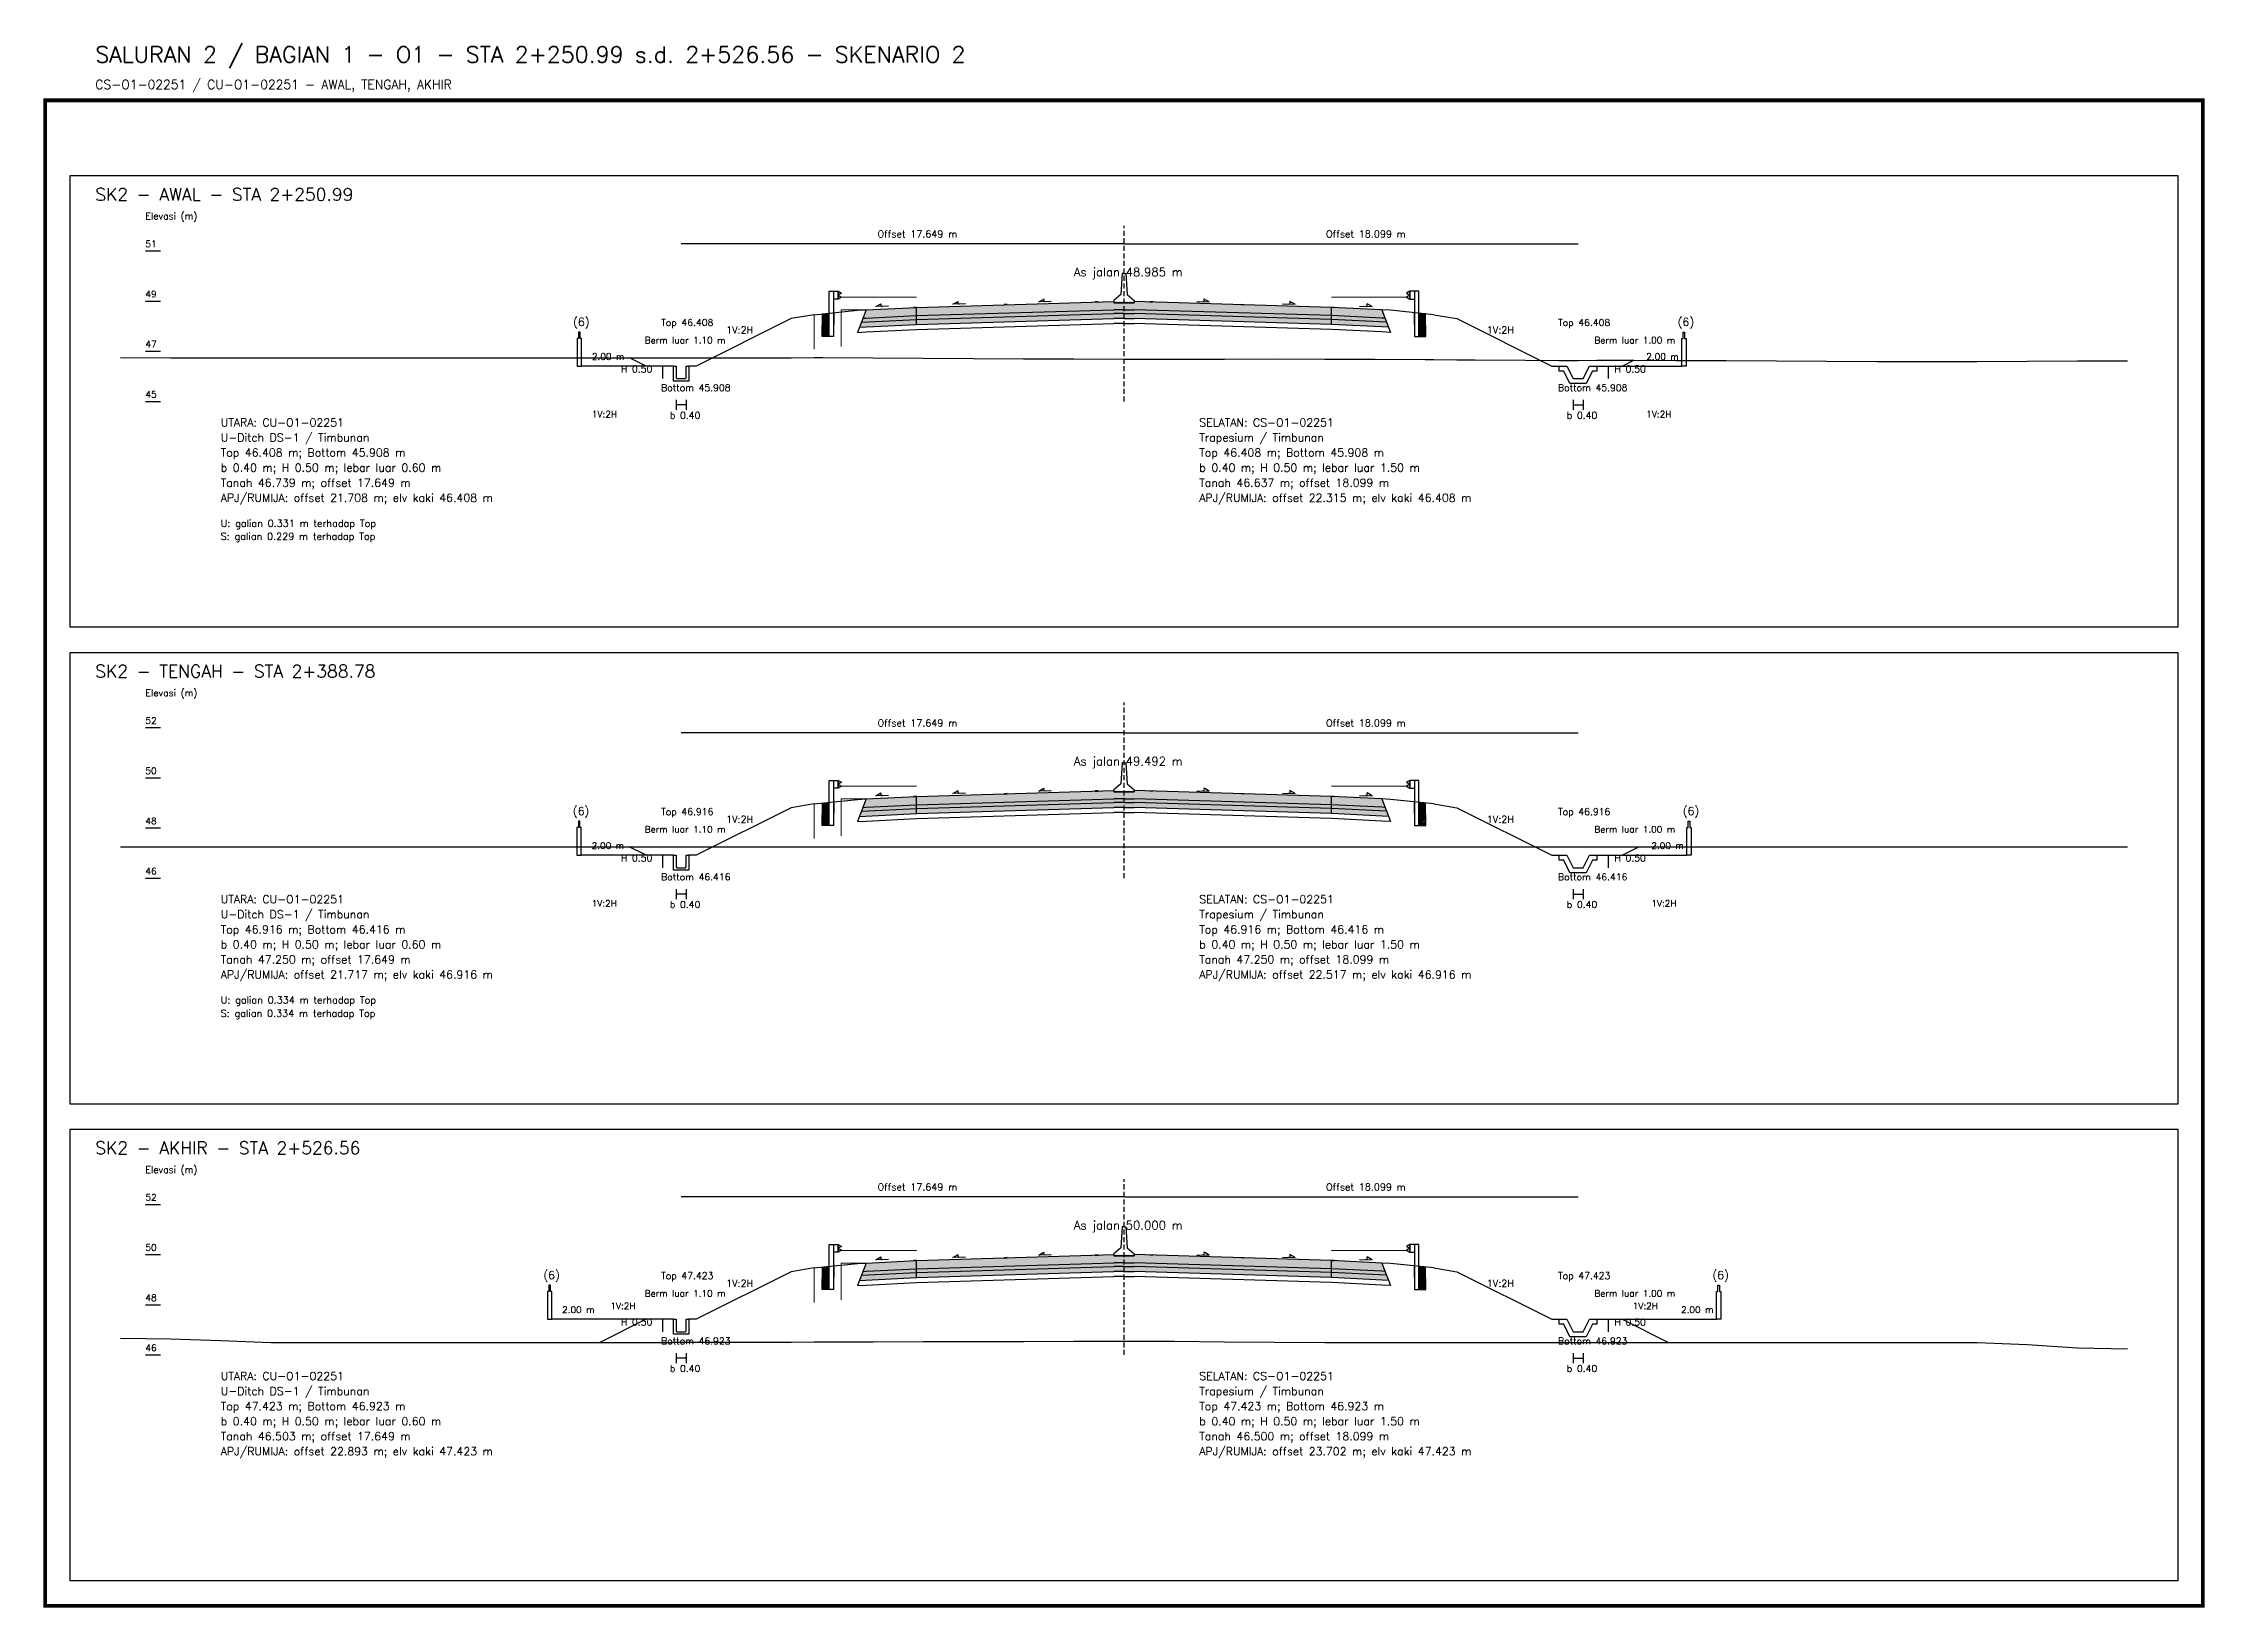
# Model space of a CAD drawing. Header units: metres. Extents: x -24715 to -24517, y 27498 to 30841.
# Drawn here: x -24603.9 to -24517.7, y 30702.9 to 30765.2 of the extents above; entities that cross this region are included whole.
import ezdxf

# ---------------------------------------------------------------- set-up
doc = ezdxf.new("R2010")
doc.units = ezdxf.units.M
doc.linetypes.add('PS_DASH', pattern=[0.3, 0.2, -0.1])
for name, color, linetype, lineweight in [('Dimensi', 230, 'Continuous', 20), ('GRS-ARSIR (HATCH)', 8, 'Continuous', 9), ('Guardrail', 20, 'Continuous', 30), ('HATCH - Beton ramping', 210, 'Continuous', 9), ('HATCH - LFA', 30, 'Continuous', 9), ('HATCH - Pavement', 50, 'Continuous', 9), ('Marka', 20, 'Continuous', 30), ('POT_ALL_GROUP', 2, 'Continuous', 70)]:
    doc.layers.add(name, color=color, linetype=linetype, lineweight=lineweight)
for name, color, linetype in [('POT_ALL_APJ', 2, 'Continuous'), ('POT_ALL_BORDER', 8, 'Continuous'), ('POT_ALL_CHANNEL2', 7, 'Continuous'), ('POT_ALL_DIM', 7, 'Continuous'), ('POT_ALL_GROUND', 1, 'Continuous'), ('POT_ALL_GUIDE', 8, 'Continuous'), ('POT_ALL_NOTE', 30, 'Continuous'), ('POT_ALL_ROAD', 4, 'Continuous')]:
    doc.layers.add(name, color=color, linetype=linetype)
doc.styles.get("Standard").update_dxf_attribs({"font": 'simplex.shx'})

# ---------------------------------------------------------------- blocks, each defined once
blk = doc.blocks.new('JALAN_ASLI_TIPIKAL_2OKT_METER')
at = {"layer": 'Guardrail', "lineweight": 9}
h = blk.add_hatch(dxfattribs=at)
h.set_pattern_fill('JIS_LC_20', color=256, scale=0.002)
h.set_pattern_definition([(45, (-29.65569, -21.99233), (-0.02828427, 0.02828427), []), (45, (-29.65489, -21.99233), (-0.02828427, 0.02828427), [])])
h.paths.add_polyline_path([(-12.025, -1.394), (-11.753, -1.394), (-11.753, -0.471), (-12.018, -0.498)])
h = blk.add_hatch(dxfattribs=at)
h.set_pattern_fill('JIS_LC_20', color=256, scale=0.002)
h.set_pattern_definition([(45, (-29.40569, -21.99233), (-0.02828427, 0.02828427), []), (45, (-29.40489, -21.99233), (-0.02828427, 0.02828427), [])])
h.paths.add_polyline_path([(12.018, -0.498), (11.753, -0.471), (11.753, -1.394), (12.025, -1.394)])
at = {"layer": 'HATCH - Beton ramping'}
h = blk.add_hatch(dxfattribs=at)
h.set_pattern_fill('AR-CONC', color=256, scale=0.0005)
h.set_pattern_definition([(50, (-28.949556, -21.99233), (0.09109233, -0.00796954), [0.009525, -0.104775]), (355, (-28.94956, -21.99233), (-0.0176217, 0.09552842), [0.00762, -0.0838203]), (100.45144, (-28.941965, -21.992995), (0.07347062, 0.08755888), [0.008095, -0.08904512]), (46.1842, (-28.94956, -21.96693), (0.13553952, -0.02102116), [0.0142875, -0.1571625]), (96.63556, (-28.93826, -21.96868), (0.11870207, 0.12371306), [0.0121425, -0.1335678]), (351.18415, (-28.94956, -21.96693), (0.11870207, 0.12371306), [0.01143, -0.12572987]), (21, (-28.936856, -21.97328), (0.0758072, -0.0511326), [0.009525, -0.104775]), (326, (-28.93686, -21.97328), (0.03090101, 0.09209398), [0.00762, -0.08382]), (71.45144, (-28.93054, -21.97754), (0.1067082, 0.04096138), [0.008095, -0.08904497]), (37.5, (-28.949556, -21.99233), (0.001544302, 0.04227752), [0, -0.082804, 0, -0.08509, 0, -0.0841375]), (7.5, (-28.949556, -21.99233), (0.03340983, 0.05009029), [0, -0.048514, 0, -0.080899, 0, -0.0320675]), (327.5, (-28.977877, -21.99233), (0.067795298, -0.002864372), [0, -0.03175, 0, -0.09906, 0, -0.131445]), (317.5, (-28.990577, -21.99233), (0.07406459, 0.01271325), [0, -0.041275, 0, -0.065786, 0, -0.093345])])
h.paths.add_polyline_path([(-8.27, -0.566), (-10.401, -0.666), (-10.461, -0.826), (-8.27, -0.716)])
h.paths.add_polyline_path([(-0.4, -0.48), (0, -0.48), (0, -0.33), (-0.4, -0.33), (-8.27, -0.566), (-8.27, -0.716)])
h = blk.add_hatch(dxfattribs=at)
h.set_pattern_fill('AR-CONC', color=256, scale=0.0005)
h.set_pattern_definition([(50, (-28.699556, -21.99233), (0.09109233, -0.00796954), [0.009525, -0.104775]), (355, (-28.69956, -21.99233), (-0.01762171, 0.09552842), [0.00762, -0.0838203]), (100.45144, (-28.691965, -21.992995), (0.07347062, 0.08755888), [0.008095, -0.08904512]), (46.1842, (-28.69956, -21.96693), (0.13553952, -0.02102116), [0.0142875, -0.1571625]), (96.63556, (-28.68826, -21.96868), (0.11870207, 0.12371306), [0.0121425, -0.1335678]), (351.18415, (-28.69956, -21.96693), (0.11870207, 0.12371306), [0.01143, -0.12572987]), (21, (-28.686856, -21.97328), (0.0758072, -0.0511326), [0.009525, -0.104775]), (326, (-28.68686, -21.97328), (0.03090101, 0.09209398), [0.00762, -0.08382]), (71.45144, (-28.68054, -21.97754), (0.10670821, 0.04096138), [0.008095, -0.08904497]), (37.5, (-28.699556, -21.99233), (0.001544302, 0.04227752), [0, -0.082804, 0, -0.08509, 0, -0.0841375]), (7.5, (-28.699556, -21.99233), (0.03340983, 0.050090287), [0, -0.048514, 0, -0.080899, 0, -0.0320675]), (327.5, (-28.727877, -21.99233), (0.067795298, -0.002864372), [0, -0.03175, 0, -0.09906, 0, -0.131445]), (317.5, (-28.740577, -21.99233), (0.07406459, 0.012713246), [0, -0.041275, 0, -0.065786, 0, -0.093345])])
h.paths.add_polyline_path([(8.27, -0.566), (10.401, -0.666), (10.461, -0.826), (8.27, -0.716)])
h.paths.add_polyline_path([(0.4, -0.48), (0, -0.48), (0, -0.33), (0.4, -0.33), (8.27, -0.566), (8.27, -0.716)])
at = {"layer": 'HATCH - LFA'}
h = blk.add_hatch(dxfattribs=at)
h.set_pattern_fill('GRAVEL', color=256, scale=0.0075)
h.set_pattern_definition([(228.012788, (-28.812396, -21.801831), (-1.524, -1.7145), [0.0256291, -2.5372863]), (184.96974, (-28.829541, -21.820881), (2.2859999991, 0.1905000109), [0.04398035, -4.3540537]), (132.510447, (-28.873356, -21.824691), (1.9050000008, -2.0954999993), [0.0310111, -3.0701042]), (267.27369, (-28.947651, -21.872316), (0.1905000004, 3.81), [0.0400503, -3.9649828]), (292.833654, (-28.949556, -21.912321), (-0.9525, 2.286), [0.0392725, -3.8879856]), (357.27369, (-28.934316, -21.948516), (-3.81, 0.1905000004), [0.0400503, -3.9649828]), (37.69424, (-28.894311, -21.950421), (-2.4764999999, -1.9050000001), [0.0529645, -5.24348365]), (72.255328, (-28.852401, -21.918036), (1.3335000004, 4.1909999999), [0.050004, -4.95039425]), (121.429566, (-28.837161, -21.870411), (-1.5240000002, 2.4764999999), [0.040186, -3.9784159]), (175.23636, (-28.858116, -21.836121), (2.0955, -0.1905), [0.0458785, -2.2480453]), (222.397438, (-28.903836, -21.832311), (-2.2859999999, -2.0955000001), [0.05933084, -5.8737579]), (138.814075, (-28.759056, -21.874221), (-1.3335, 1.143), [0.0202503, -2.0047924]), (171.469234, (-28.774296, -21.860886), (2.4765, -0.3809999996), [0.03852615, -3.8140979]), (225, (-28.8124, -21.85517), (0, -0.1905), [0.0269407, -0.242467]), (203.19859, (-28.82573, -21.832311), (0.9525, 0.381), [0.0145081, -1.4362967]), (291.80141, (-28.839066, -21.838026), (-0.1905, 0.5715), [0.0205174, -1.0053565]), (30.96376, (-28.831446, -21.857076), (0.5715, 0.381), [0.033324, -1.0774724]), (161.56505, (-28.80287, -21.83993), (0.381, -0.1905), [0.0240965, -0.5783174]), (16.38954, (-28.949556, -21.838026), (1.905, 0.5715), [0.0337566, -3.341912]), (70.346176, (-28.917171, -21.828501), (-0.762, -2.0955), [0.0283199, -2.8036662]), (293.19859, (-28.80287, -21.801831), (-0.381, 0.9525), [0.029016, -1.4217888]), (343.61046, (-28.791441, -21.828501), (-1.905, 0.5715), [0.0337566, -3.341912]), (339.443955, (-28.949556, -21.956136), (-0.9525, 0.381), [0.0325526, -1.5950801]), (294.77514, (-28.919076, -21.967566), (-0.952500001, 2.0954999995), [0.0272754, -2.7002695]), (66.80141, (-28.800966, -21.992331), (0.381, 0.9525), [0.029016, -1.4217888]), (17.354025, (-28.789536, -21.965661), (-2.4765, -0.762), [0.0319337, -3.1614282]), (69.443955, (-28.89431, -21.992331), (-0.381, -0.9525), [0.0162763, -1.6113564]), (101.30993, (-28.812396, -21.99233), (-0.1905, 0.762), [0.0097136, -0.9616496]), (165.96376, (-28.8143, -21.982806), (0.5715, -0.1905), [0.0392725, -0.7461791]), (186.009006, (-28.852401, -21.973281), (1.905, 0.1905), [0.036395, -3.6031024]), (303.69007, (-28.831446, -21.87422), (-0.1905, 0.381), [0.0274743, -0.6593832]), (353.157227, (-28.816206, -21.897081), (3.2385, -0.3809999998), [0.0479668, -4.7487007]), (60.945396, (-28.76858, -21.902796), (-0.762, -1.3335), [0.0196131, -1.9417044]), (90, (-28.75906, -21.88565), (-0.1905, 0.1905), [0.01143, -0.17907]), (120.256437, (-28.856211, -21.967566), (0.762, -1.3335), [0.026465, -2.6200456]), (48.012787, (-28.869546, -21.944706), (1.524, 1.7145), [0.0512582, -2.5116572]), (0, (-28.83526, -21.9066), (0.1905, 0.1905), [0.04953, -0.14097]), (325.304846, (-28.785726, -21.906606), (1.9050000007, -1.333499999), [0.0301207, -2.9819488]), (254.0546, (-28.76096, -21.92375), (-0.1905, -0.762), [0.0277372, -1.3591238]), (207.645975, (-28.768581, -21.950421), (-3.6195000001, -1.9049999997), [0.0451609, -4.4709348]), (175.426079, (-28.808586, -21.971376), (-2.4765, 0.1905), [0.0477772, -4.7299385])])
h.paths.add_polyline_path([(-8.27, -0.716), (-10.461, -0.826), (-10.54, -1.03), (-8.27, -0.916)])
h.paths.add_polyline_path([(-0.4, -0.68), (0, -0.68), (0, -0.48), (-0.4, -0.48), (-8.27, -0.716), (-8.27, -0.916)])
h = blk.add_hatch(dxfattribs=at)
h.set_pattern_fill('GRAVEL', color=256, scale=0.0075)
h.set_pattern_definition([(228.012788, (-28.562396, -21.801831), (-1.524, -1.7145), [0.0256291, -2.5372863]), (184.96974, (-28.579541, -21.820881), (2.2859999991, 0.1905000109), [0.04398035, -4.3540537]), (132.510447, (-28.623356, -21.824691), (1.9050000008, -2.0954999993), [0.0310111, -3.0701042]), (267.27369, (-28.697651, -21.872316), (0.1905000004, 3.81), [0.04005034, -3.9649828]), (292.833654, (-28.699556, -21.912321), (-0.9525, 2.286), [0.0392725, -3.8879856]), (357.27369, (-28.684316, -21.948516), (-3.81, 0.1905000004), [0.04005034, -3.9649828]), (37.69424, (-28.644311, -21.950421), (-2.4764999999, -1.9050000001), [0.0529645, -5.24348365]), (72.255328, (-28.602401, -21.918036), (1.3335000004, 4.1909999999), [0.050004, -4.95039425]), (121.429566, (-28.587161, -21.870411), (-1.5240000002, 2.4764999999), [0.040186, -3.9784159]), (175.23636, (-28.608116, -21.836121), (2.0955, -0.1905000003), [0.0458785, -2.2480453]), (222.397438, (-28.653836, -21.832311), (-2.2859999999, -2.0955000001), [0.05933084, -5.87375794]), (138.814075, (-28.509056, -21.874221), (-1.3335, 1.143), [0.02025034, -2.0047924]), (171.469234, (-28.524296, -21.860886), (2.4765, -0.3809999996), [0.03852615, -3.8140979]), (225, (-28.5624, -21.85517), (0, -0.1905), [0.0269407, -0.242467]), (203.19859, (-28.57573, -21.832311), (0.9525, 0.381), [0.0145081, -1.4362967]), (291.80141, (-28.589066, -21.838026), (-0.1905, 0.5715), [0.0205174, -1.0053565]), (30.96376, (-28.581446, -21.857076), (0.5715, 0.381), [0.033324, -1.0774724]), (161.56505, (-28.55287, -21.83993), (0.381, -0.1905), [0.0240965, -0.57831736]), (16.38954, (-28.699556, -21.838026), (1.905, 0.5715), [0.0337566, -3.341912]), (70.346176, (-28.667171, -21.828501), (-0.762, -2.0955), [0.0283199, -2.8036662]), (293.19859, (-28.55287, -21.801831), (-0.381, 0.9525), [0.029016, -1.4217888]), (343.61046, (-28.541441, -21.828501), (-1.905, 0.5714999999), [0.0337566, -3.341912]), (339.443955, (-28.699556, -21.956136), (-0.9525, 0.381), [0.03255264, -1.5950801]), (294.77514, (-28.669076, -21.967566), (-0.952500001, 2.0954999995), [0.0272754, -2.7002695]), (66.80141, (-28.550966, -21.992331), (0.381, 0.9525), [0.029016, -1.4217888]), (17.354025, (-28.539536, -21.965661), (-2.4765, -0.7620000002), [0.0319337, -3.1614282]), (69.443955, (-28.64431, -21.992331), (-0.381, -0.9525), [0.0162763, -1.6113564]), (101.30993, (-28.562396, -21.99233), (-0.1905, 0.762), [0.0097136, -0.9616496]), (165.96376, (-28.5643, -21.982806), (0.5715, -0.1905), [0.0392725, -0.7461791]), (186.009006, (-28.602401, -21.973281), (1.905, 0.1905), [0.036395, -3.6031024]), (303.69007, (-28.581446, -21.87422), (-0.1905, 0.381), [0.0274743, -0.6593832]), (353.157227, (-28.566206, -21.897081), (3.2385, -0.3809999998), [0.04796676, -4.7487007]), (60.945396, (-28.51858, -21.902796), (-0.762, -1.3335), [0.0196131, -1.9417044]), (90, (-28.50906, -21.88565), (-0.1905, 0.1905), [0.01143, -0.17907]), (120.256437, (-28.606211, -21.967566), (0.762, -1.3335), [0.026465, -2.62004556]), (48.012787, (-28.619546, -21.944706), (1.524, 1.7145), [0.0512582, -2.5116572]), (0, (-28.58526, -21.9066), (0.1905, 0.1905), [0.04953, -0.14097]), (325.304846, (-28.535726, -21.906606), (1.9050000007, -1.333499999), [0.0301207, -2.98194875]), (254.054604, (-28.51096, -21.92375), (-0.1905, -0.762), [0.0277372, -1.35912375]), (207.645975, (-28.518581, -21.950421), (-3.6195000001, -1.9049999997), [0.0451609, -4.4709348]), (175.426079, (-28.558586, -21.971376), (-2.4765, 0.1905), [0.0477772, -4.7299385])])
h.paths.add_polyline_path([(8.27, -0.716), (10.461, -0.826), (10.54, -1.03), (8.27, -0.916)])
h.paths.add_polyline_path([(0.4, -0.68), (0, -0.68), (0, -0.48), (0.4, -0.48), (8.27, -0.716), (8.27, -0.916)])
at = {"layer": 'HATCH - Pavement'}
h = blk.add_hatch(dxfattribs=at)
h.set_pattern_fill('AR-CONC', color=256, scale=0.001)
h.set_pattern_definition([(50, (-89.43046, -52.62889), (0.18218467, -0.01593909), [0.01905, -0.20955]), (355, (-89.43046, -52.6289), (-0.03524342, 0.19105685), [0.01524, -0.1676406]), (100.45144, (-89.41528, -52.63022), (0.14694125, 0.17511775), [0.01619, -0.17809024]), (46.1842, (-89.43046, -52.5781), (0.27107904, -0.04204233), [0.028575, -0.314325]), (96.63556, (-89.40787, -52.5816), (0.23740413, 0.2474261), [0.024285, -0.2671356]), (351.18415, (-89.43046, -52.5781), (0.2374041, 0.2474261), [0.02286, -0.2514597]), (21, (-89.40506, -52.59079), (0.1516144, -0.1022652), [0.01905, -0.20955]), (326, (-89.40506, -52.5908), (0.06180203, 0.18418797), [0.01524, -0.16764]), (71.45144, (-89.39243, -52.59931), (0.21341642, 0.08192277), [0.01619, -0.17808994]), (37.5, (-89.43046, -52.62889), (0.003088603, 0.08455504), [0, -0.165608, 0, -0.17018, 0, -0.168275]), (7.5, (-89.43046, -52.62889), (0.06681966, 0.100180575), [0, -0.097028, 0, -0.161798, 0, -0.064135]), (327.5, (-89.4871, -52.62889), (0.135590595, -0.005728744), [0, -0.0635, 0, -0.19812, 0, -0.26289]), (317.5, (-89.5125, -52.62889), (0.14812918, 0.02542649), [0, -0.08255, 0, -0.131572, 0, -0.18669])])
h.paths.add_polyline_path([(-8.27, -0.236), (-10.27, -0.336), (-10.401, -0.673), (-10.27, -0.666), (-8.27, -0.566)])
h.paths.add_polyline_path([(-0.4, -0.33), (0, -0.33), (0, 0), (-0.4, 0), (-8.27, -0.236), (-8.27, -0.566)])
h = blk.add_hatch(dxfattribs=at)
h.set_pattern_fill('AR-CONC', color=256, scale=0.001)
h.set_pattern_definition([(50, (-89.18046, -52.62889), (0.18218467, -0.01593909), [0.01905, -0.20955]), (355, (-89.18046, -52.6289), (-0.03524342, 0.19105685), [0.01524, -0.16764058]), (100.45144, (-89.16528, -52.63022), (0.14694125, 0.17511775), [0.01619, -0.17809024]), (46.1842, (-89.18046, -52.5781), (0.27107904, -0.04204233), [0.028575, -0.314325]), (96.63556, (-89.15787, -52.5816), (0.23740413, 0.2474261), [0.024285, -0.2671356]), (351.18415, (-89.18046, -52.5781), (0.2374041, 0.2474261), [0.02286, -0.2514597]), (21, (-89.15506, -52.59079), (0.1516144, -0.1022652), [0.01905, -0.20955]), (326, (-89.15506, -52.5908), (0.06180203, 0.18418797), [0.01524, -0.16764]), (71.45144, (-89.14243, -52.59931), (0.21341642, 0.08192277), [0.01619, -0.17808994]), (37.5, (-89.18046, -52.62889), (0.003088603, 0.08455504), [0, -0.165608, 0, -0.17018, 0, -0.168275]), (7.5, (-89.18046, -52.62889), (0.06681966, 0.100180575), [0, -0.097028, 0, -0.161798, 0, -0.064135]), (327.5, (-89.2371, -52.62889), (0.135590595, -0.005728744), [0, -0.0635, 0, -0.19812, 0, -0.26289]), (317.5, (-89.2625, -52.62889), (0.14812918, 0.02542649), [0, -0.08255, 0, -0.131572, 0, -0.18669])])
h.paths.add_polyline_path([(8.27, -0.236), (10.27, -0.336), (10.401, -0.673), (10.27, -0.666), (8.27, -0.566)])
h.paths.add_polyline_path([(0.4, -0.33), (0, -0.33), (0, 0), (0.4, 0), (8.27, -0.236), (8.27, -0.566)])
at = {"layer": 'Marka'}
h = blk.add_hatch(color=256, dxfattribs=at)
h.dxf.hatch_style = 1
h.paths.add_polyline_path([(-8.27, -0.23), (-8.39, -0.236), (-8.39, -0.242), (-8.27, -0.236)])
h.paths.add_polyline_path([(-4.65, -0.122), (-4.77, -0.125), (-4.77, -0.131), (-4.65, -0.128)])
h.paths.add_polyline_path([(-1.03, -0.019), (-1.03, -0.013), (-1.15, -0.017), (-1.15, -0.023)])
h = blk.add_hatch(color=256, dxfattribs=at)
h.dxf.hatch_style = 1
h.paths.add_polyline_path([(8.27, -0.23), (8.39, -0.236), (8.39, -0.242), (8.27, -0.236)])
h.paths.add_polyline_path([(4.65, -0.122), (4.77, -0.125), (4.77, -0.131), (4.65, -0.128)])
h.paths.add_polyline_path([(1.03, -0.019), (1.03, -0.013), (1.15, -0.017), (1.15, -0.023)])
for p, q in [((-8.27, -0.236), (-0.4, 0)), ((8.27, -0.236), (0.4, 0)), ((-12.353, -0.533), (-10.622, -0.354)), ((-10.27, -0.336), (-10.62, -1.234)), ((-10.62, -0.354), (-10.27, -0.336)), ((-10.461, -0.826), (-8.27, -0.716)), ((-10.401, -0.673), (-10.27, -0.666)), ((-10.27, -0.336), (-8.27, -0.236)), ((-10.27, -0.666), (-8.27, -0.566)), ((-8.27, -0.916), (-8.27, -0.236)), ((-8.27, -0.566), (-0.4, -0.33)), ((-8.27, -0.716), (-0.4, -0.48)), ((-8.27, -0.916), (-0.4, -0.68)), ((0, -0.05), (-0.4, -0.05)), ((0, -0.33), (-0.4, -0.33)), ((0, -0.48), (-0.4, -0.48)), ((0, -0.68), (-0.4, -0.68)), ((0, -0.05), (0.4, -0.05)), ((0, -0.33), (0.4, -0.33)), ((0, -0.48), (0.4, -0.48)), ((0, -0.68), (0.4, -0.68)), ((8.27, -0.566), (0.4, -0.33)), ((8.27, -0.716), (0.4, -0.48)), ((8.27, -0.916), (0.4, -0.68)), ((8.27, -0.916), (8.27, -0.236)), ((10.27, -0.336), (8.27, -0.236)), ((10.27, -0.666), (8.27, -0.566)), ((10.461, -0.826), (8.27, -0.716)), ((10.27, -0.336), (10.62, -1.234)), ((10.62, -0.354), (10.27, -0.336)), ((10.401, -0.673), (10.27, -0.666)), ((12.353, -0.533), (10.622, -0.354)), ((-10.62, -1.234), (-10.27, -1.216)), ((-10.54, -1.03), (-8.27, -0.916)), ((-10.27, -1.216), (-8.27, -1.116)), ((-8.27, -1.116), (-0.4, -0.88)), ((0, -0.88), (-0.4, -0.88)), ((0, -0.88), (0.4, -0.88)), ((8.27, -1.116), (0.4, -0.88)), ((10.54, -1.03), (8.27, -0.916)), ((10.27, -1.216), (8.27, -1.116)), ((10.62, -1.234), (10.27, -1.216))]:
    blk.add_line(p, q)
for points in [[(0, 1.11), (-0.075, 1.11), (-0.125, 0.27), (-0.4, 0.03), (-0.4, -0.05), (0, -0.05)], [(0, 1.11), (0.075, 1.11), (0.125, 0.27), (0.4, 0.03), (0.4, -0.05), (0, -0.05)], [(-6.818, -0.116), (-6.616, 0)], [(-3.401, -0.02), (-3.199, 0.096)], [(3.401, -0.02), (3.199, 0.096)], [(6.818, -0.116), (6.616, 0)], [(-9.887, -0.208), (-9.686, -0.092)], [(-9.387, -0.193), (-9.887, -0.208)], [(-6.318, -0.101), (-6.818, -0.116)], [(-2.901, -0.005), (-3.401, -0.02)], [(2.901, -0.005), (3.401, -0.02)], [(6.318, -0.101), (6.818, -0.116)], [(9.387, -0.193), (9.887, -0.208)], [(9.887, -0.208), (9.686, -0.092)]]:
    blk.add_lwpolyline(points)
for centre, start, end in [((-6.556, -0.037), 148.28164, 271.71836), ((-3.139, 0.059), 148.28164, 271.71836), ((3.139, 0.059), 268.28164, 31.71836), ((6.556, -0.037), 268.28164, 31.71836), ((-9.625, -0.129), 148.28164, 271.71836), ((9.625, -0.129), 268.28164, 31.71836)]:
    blk.add_arc(centre, 0.0711, start, end)
at = {"layer": 'Dimensi'}
for p, q in [((-8.27, 0.168), (-11.27, 0.168)), ((8.27, 0.168), (11.27, 0.168))]:
    blk.add_line(p, q, dxfattribs=at)
at = {"layer": 'GRS-ARSIR (HATCH)'}
for p, q in [((-12.353, -0.533), (-12.353, -1.909)), ((-11.27, -0.336), (-11.27, -1.803)), ((-10.27, -0.336), (-11.27, -0.336))]:
    blk.add_line(p, q, dxfattribs=at)
at = {"layer": 'Guardrail'}
for points in [[(-11.753, -1.394), (-11.753, 0.406), (-11.575, 0.406), (-11.575, -1.394), (-11.753, -1.394)], [(-11.575, 0.406), (-11.397, 0.406), (-11.397, 0.094), (-11.575, 0.094)], [(-11.397, 0.25), (-11.397, 0.406), (-11.262, 0.328), (-11.397, 0.25)], [(-11.397, 0.094), (-11.397, 0.25), (-11.262, 0.172), (-11.397, 0.094)], [(11.397, 0.25), (11.397, 0.406), (11.262, 0.328), (11.397, 0.25)], [(11.397, 0.094), (11.397, 0.25), (11.262, 0.172), (11.397, 0.094)], [(11.575, 0.406), (11.397, 0.406), (11.397, 0.094), (11.575, 0.094)], [(11.753, -1.394), (11.753, 0.406), (11.575, 0.406), (11.575, -1.394), (11.753, -1.394)], [(-11.575, -1.394), (-12.025, -1.394), (-12.018, -0.498), (-11.568, -0.453), (-11.575, -1.394)], [(11.575, -1.394), (12.025, -1.394), (12.018, -0.498), (11.568, -0.453), (11.575, -1.394)]]:
    blk.add_lwpolyline(points, dxfattribs=at)
at = {"layer": 'Marka'}
for points in [[(-8.39, -0.242), (-8.27, -0.236), (-8.27, -0.23), (-8.39, -0.236), (-8.39, -0.242)], [(8.39, -0.242), (8.27, -0.236), (8.27, -0.23), (8.39, -0.236), (8.39, -0.242)]]:
    blk.add_lwpolyline(points, dxfattribs=at)
for points in [[(-4.65, -0.122), (-4.77, -0.125), (-4.77, -0.131), (-4.65, -0.128)], [(-1.03, -0.013), (-1.15, -0.017), (-1.15, -0.023), (-1.03, -0.019)], [(1.03, -0.013), (1.15, -0.017), (1.15, -0.023), (1.03, -0.019)], [(4.65, -0.122), (4.77, -0.125), (4.77, -0.131), (4.65, -0.128)]]:
    blk.add_lwpolyline(points, close=True, dxfattribs=at)

msp = doc.modelspace()

# ---------------------------------------------------------------- linework, layer by layer
at = {"layer": 'POT_ALL_APJ', "linetype": 'Continuous'}
for points in [[(-24582.56941, 30753.47742), (-24582.56941, 30752.37301), (-24582.39941, 30752.37301), (-24582.39941, 30753.47742), (-24582.45441, 30753.47742), (-24582.45441, 30753.72742), (-24582.48441, 30753.72742), (-24582.51441, 30753.72742), (-24582.51441, 30753.47742), (-24582.56941, 30753.47742)], [(-24538.37671, 30753.47742), (-24538.37671, 30752.37301), (-24538.54671, 30752.37301), (-24538.54671, 30753.47742), (-24538.49171, 30753.47742), (-24538.49171, 30753.72742), (-24538.46171, 30753.72742), (-24538.43171, 30753.72742), (-24538.43171, 30753.47742), (-24538.37671, 30753.47742)], [(-24579.82535, 30752.37301), (-24582.39941, 30752.37301)], [(-24540.92765, 30752.37301), (-24538.54671, 30752.37301)], [(-24582.57893, 30733.98491), (-24582.57893, 30732.8805), (-24582.40893, 30732.8805), (-24582.40893, 30733.98491), (-24582.46393, 30733.98491), (-24582.46393, 30734.23491), (-24582.49393, 30734.23491), (-24582.52393, 30734.23491), (-24582.52393, 30733.98491), (-24582.57893, 30733.98491)], [(-24538.17431, 30733.98491), (-24538.17431, 30732.8805), (-24538.34431, 30732.8805), (-24538.34431, 30733.98491), (-24538.28931, 30733.98491), (-24538.28931, 30734.23491), (-24538.25931, 30734.23491), (-24538.22931, 30734.23491), (-24538.22931, 30733.98491), (-24538.17431, 30733.98491)], [(-24579.82535, 30732.8805), (-24582.40893, 30732.8805)], [(-24540.92765, 30732.8805), (-24538.34431, 30732.8805)], [(-24583.75422, 30715.4924), (-24583.75422, 30714.38799), (-24583.58422, 30714.38799), (-24583.58422, 30715.4924), (-24583.63922, 30715.4924), (-24583.63922, 30715.7424), (-24583.66922, 30715.7424), (-24583.69922, 30715.7424), (-24583.69922, 30715.4924), (-24583.75422, 30715.4924)], [(-24536.98901, 30715.4924), (-24536.98901, 30714.38799), (-24537.15901, 30714.38799), (-24537.15901, 30715.4924), (-24537.10401, 30715.4924), (-24537.10401, 30715.7424), (-24537.07401, 30715.7424), (-24537.04401, 30715.7424), (-24537.04401, 30715.4924), (-24536.98901, 30715.4924)], [(-24579.82535, 30714.38799), (-24583.58422, 30714.38799)], [(-24540.92765, 30714.38799), (-24537.15901, 30714.38799)]]:
    msp.add_lwpolyline(points, dxfattribs=at)
at = {"layer": 'POT_ALL_BORDER', "linetype": 'Continuous'}
for points in [[(-24602.7765, 30759.96479), (-24518.7765, 30759.96479), (-24518.7765, 30741.96479), (-24602.7765, 30741.96479), (-24602.7765, 30759.96479)], [(-24602.7765, 30740.96479), (-24518.7765, 30740.96479), (-24518.7765, 30722.96479), (-24602.7765, 30722.96479), (-24602.7765, 30740.96479)], [(-24602.7765, 30721.96479), (-24518.7765, 30721.96479), (-24518.7765, 30703.96479), (-24602.7765, 30703.96479), (-24602.7765, 30721.96479)]]:
    msp.add_lwpolyline(points, dxfattribs=at)
at = {"layer": 'POT_ALL_CHANNEL2', "linetype": 'Continuous'}
for points in [[(-24578.22535, 30752.37301), (-24578.12535, 30752.37301), (-24578.12535, 30751.77301), (-24578.72535, 30751.77301), (-24578.72535, 30752.37301), (-24578.62535, 30752.37301), (-24578.62535, 30751.90301), (-24578.59535, 30751.87301), (-24578.25535, 30751.87301), (-24578.22535, 30751.90301), (-24578.22535, 30752.37301)], [(-24543.42765, 30752.37301), (-24543.12765, 30752.37301), (-24542.87765, 30751.87301), (-24542.47765, 30751.87301), (-24542.22765, 30752.37301), (-24541.92765, 30752.37301), (-24541.92765, 30752.17301), (-24542.10404, 30752.17301), (-24542.35404, 30751.67301), (-24543.00126, 30751.67301), (-24543.25126, 30752.17301), (-24543.42765, 30752.17301), (-24543.42765, 30752.37301)], [(-24578.22535, 30732.8805), (-24578.12535, 30732.8805), (-24578.12535, 30732.2805), (-24578.72535, 30732.2805), (-24578.72535, 30732.8805), (-24578.62535, 30732.8805), (-24578.62535, 30732.4105), (-24578.59535, 30732.3805), (-24578.25535, 30732.3805), (-24578.22535, 30732.4105), (-24578.22535, 30732.8805)], [(-24543.42765, 30732.8805), (-24543.12765, 30732.8805), (-24542.87765, 30732.3805), (-24542.47765, 30732.3805), (-24542.22765, 30732.8805), (-24541.92765, 30732.8805), (-24541.92765, 30732.6805), (-24542.10404, 30732.6805), (-24542.35404, 30732.1805), (-24543.00126, 30732.1805), (-24543.25126, 30732.6805), (-24543.42765, 30732.6805), (-24543.42765, 30732.8805)], [(-24578.22535, 30714.38799), (-24578.12535, 30714.38799), (-24578.12535, 30713.78799), (-24578.72535, 30713.78799), (-24578.72535, 30714.38799), (-24578.62535, 30714.38799), (-24578.62535, 30713.91799), (-24578.59535, 30713.88799), (-24578.25535, 30713.88799), (-24578.22535, 30713.91799), (-24578.22535, 30714.38799)], [(-24543.42765, 30714.38799), (-24543.12765, 30714.38799), (-24542.87765, 30713.88799), (-24542.47765, 30713.88799), (-24542.22765, 30714.38799), (-24541.92765, 30714.38799), (-24541.92765, 30714.18799), (-24542.10404, 30714.18799), (-24542.35404, 30713.68799), (-24543.00126, 30713.68799), (-24543.25126, 30714.18799), (-24543.42765, 30714.18799), (-24543.42765, 30714.38799)]]:
    msp.add_lwpolyline(points, dxfattribs=at)
at = {"layer": 'POT_ALL_DIM', "linetype": 'Continuous'}
for points in [[(-24560.7765, 30757.2498), (-24578.42535, 30757.2498)], [(-24560.7765, 30757.2498), (-24542.67765, 30757.2498)], [(-24579.17535, 30752.37301), (-24579.17535, 30751.87301)], [(-24541.47765, 30752.37301), (-24541.47765, 30751.87301)], [(-24578.62535, 30751.02301), (-24578.62535, 30750.62301)], [(-24578.22535, 30750.82301), (-24578.62535, 30750.82301)], [(-24578.22535, 30751.02301), (-24578.22535, 30750.62301)], [(-24542.87765, 30751.02301), (-24542.87765, 30750.62301)], [(-24542.87765, 30750.82301), (-24542.47765, 30750.82301)], [(-24542.47765, 30751.02301), (-24542.47765, 30750.62301)], [(-24560.7765, 30737.75729), (-24578.42535, 30737.75729)], [(-24560.7765, 30737.75729), (-24542.67765, 30737.75729)], [(-24579.17535, 30732.8805), (-24579.17535, 30732.3805)], [(-24541.47765, 30732.8805), (-24541.47765, 30732.3805)], [(-24578.62535, 30731.5305), (-24578.62535, 30731.1305)], [(-24578.22535, 30731.5305), (-24578.22535, 30731.1305)], [(-24542.87765, 30731.5305), (-24542.87765, 30731.1305)], [(-24542.47765, 30731.5305), (-24542.47765, 30731.1305)], [(-24578.22535, 30731.3305), (-24578.62535, 30731.3305)], [(-24542.87765, 30731.3305), (-24542.47765, 30731.3305)], [(-24560.7765, 30719.26478), (-24578.42535, 30719.26478)], [(-24560.7765, 30719.26478), (-24542.67765, 30719.26478)], [(-24579.17535, 30714.38799), (-24579.17535, 30713.88799)], [(-24541.47765, 30714.38799), (-24541.47765, 30713.88799)], [(-24578.62535, 30713.03799), (-24578.62535, 30712.63799)], [(-24578.22535, 30712.83799), (-24578.62535, 30712.83799)], [(-24578.22535, 30713.03799), (-24578.22535, 30712.63799)], [(-24542.87765, 30713.03799), (-24542.87765, 30712.63799)], [(-24542.87765, 30712.83799), (-24542.47765, 30712.83799)], [(-24542.47765, 30713.03799), (-24542.47765, 30712.63799)]]:
    msp.add_lwpolyline(points, dxfattribs=at)
at = {"layer": 'POT_ALL_GROUND', "linetype": 'Continuous'}
for points in [[(-24600.7765, 30752.71502), (-24598.7765, 30752.70412), (-24596.7765, 30752.70172), (-24594.7765, 30752.70243), (-24592.7765, 30752.70465), (-24590.7765, 30752.70687), (-24588.7765, 30752.70521), (-24586.7765, 30752.70402), (-24584.7765, 30752.70325), (-24582.7765, 30752.70307), (-24582.48441, 30752.70301), (-24580.7765, 30752.70257), (-24580.48441, 30752.70256), (-24579.82535, 30752.70259), (-24578.7765, 30752.70345), (-24578.72535, 30752.7035), (-24578.42535, 30752.70379), (-24578.12535, 30752.70408), (-24576.7765, 30752.70521), (-24574.7765, 30752.70652), (-24574.04641, 30752.70746), (-24573.12977, 30752.70828), (-24572.7765, 30752.70855), (-24570.7765, 30752.69483), (-24568.7765, 30752.68289), (-24566.7765, 30752.67094), (-24564.7765, 30752.65995), (-24562.7765, 30752.65584), (-24560.7765, 30752.65299), (-24558.7765, 30752.65331), (-24556.7765, 30752.65422), (-24554.7765, 30752.65542), (-24552.7765, 30752.65426), (-24550.7765, 30752.64827), (-24548.7765, 30752.63509), (-24548.42322, 30752.63219), (-24547.50658, 30752.62466), (-24546.7765, 30752.61867), (-24544.7765, 30752.60352), (-24543.42765, 30752.60152), (-24542.7765, 30752.60149), (-24542.67765, 30752.60153), (-24541.92765, 30752.6018), (-24540.92765, 30752.60436), (-24540.7765, 30752.60489), (-24540.46171, 30752.606), (-24538.7765, 30752.59777), (-24538.46171, 30752.59851), (-24536.7765, 30752.59614), (-24534.7765, 30752.58319), (-24532.7765, 30752.56467), (-24530.7765, 30752.55426), (-24528.7765, 30752.55547), (-24526.7765, 30752.56176), (-24524.7765, 30752.56764), (-24522.7765, 30752.5768), (-24520.7765, 30752.58613)], [(-24600.7765, 30733.21266), (-24598.7765, 30733.21476), (-24596.7765, 30733.21476), (-24594.7765, 30733.21476), (-24592.7765, 30733.21475), (-24590.7765, 30733.21475), (-24588.7765, 30733.21476), (-24586.7765, 30733.21477), (-24584.7765, 30733.21477), (-24582.7765, 30733.21476), (-24582.49393, 30733.21476), (-24580.7765, 30733.21476), (-24580.49393, 30733.21476), (-24579.82535, 30733.21475), (-24578.7765, 30733.21474), (-24578.72535, 30733.21474), (-24578.42535, 30733.21474), (-24578.12535, 30733.21474), (-24576.7765, 30733.21471), (-24574.7765, 30733.21471), (-24574.04641, 30733.21473), (-24573.12977, 30733.21475), (-24572.7765, 30733.21475), (-24570.7765, 30733.21479), (-24568.7765, 30733.21478), (-24566.7765, 30733.21478), (-24564.7765, 30733.21479), (-24562.7765, 30733.21478), (-24560.7765, 30733.21475), (-24558.7765, 30733.21474), (-24556.7765, 30733.21474), (-24554.7765, 30733.21464), (-24552.7765, 30733.21453), (-24550.7765, 30733.21448), (-24548.7765, 30733.21438), (-24548.42322, 30733.21436), (-24547.50658, 30733.21434), (-24546.7765, 30733.21435), (-24544.7765, 30733.21438), (-24543.42765, 30733.21444), (-24542.7765, 30733.21448), (-24542.67765, 30733.21449), (-24541.92765, 30733.21455), (-24540.92765, 30733.21463), (-24540.7765, 30733.21465), (-24540.25931, 30733.21469), (-24538.7765, 30733.21479), (-24538.25931, 30733.21481), (-24536.7765, 30733.21484), (-24534.7765, 30733.21486), (-24532.7765, 30733.21482), (-24530.7765, 30733.21479), (-24528.7765, 30733.21479), (-24526.7765, 30733.21482), (-24524.7765, 30733.21486), (-24522.7765, 30733.21487), (-24520.7765, 30733.21484)], [(-24600.7765, 30713.63645), (-24598.7765, 30713.6046), (-24596.7765, 30713.54081), (-24594.7765, 30713.46514), (-24592.7765, 30713.46479), (-24590.7765, 30713.46479), (-24588.7765, 30713.46479), (-24586.7765, 30713.46479), (-24584.7765, 30713.46479), (-24583.66922, 30713.46522), (-24582.7765, 30713.46551), (-24581.66922, 30713.46601), (-24580.7765, 30713.4665), (-24579.82535, 30713.46703), (-24578.7765, 30713.46761), (-24578.72535, 30713.46763), (-24578.42535, 30713.4678), (-24578.12535, 30713.46796), (-24576.7765, 30713.46856), (-24574.7765, 30713.47562), (-24574.04641, 30713.47882), (-24573.12977, 30713.48286), (-24572.7765, 30713.48442), (-24570.7765, 30713.49324), (-24568.7765, 30713.49787), (-24566.7765, 30713.50122), (-24564.7765, 30713.50456), (-24562.7765, 30713.50791), (-24560.7765, 30713.51126), (-24558.7765, 30713.5095), (-24556.7765, 30713.48547), (-24554.7765, 30713.47025), (-24552.7765, 30713.46429), (-24550.7765, 30713.46254), (-24548.7765, 30713.46104), (-24548.42322, 30713.46132), (-24547.50658, 30713.46205), (-24546.7765, 30713.46263), (-24544.7765, 30713.46479), (-24543.42765, 30713.46479), (-24542.7765, 30713.46479), (-24542.67765, 30713.46479), (-24541.92765, 30713.4645), (-24540.92765, 30713.46335), (-24540.7765, 30713.46317), (-24539.07401, 30713.46121), (-24538.7765, 30713.46087), (-24537.07401, 30713.45906), (-24536.7765, 30713.45878), (-24534.7765, 30713.45871), (-24532.7765, 30713.46041), (-24530.7765, 30713.46219), (-24528.7765, 30713.46404), (-24526.7765, 30713.46468), (-24524.7765, 30713.38527), (-24522.7765, 30713.25135), (-24520.7765, 30713.21479)]]:
    msp.add_lwpolyline(points, dxfattribs=at)
at = {"layer": 'POT_ALL_GROUP', "linetype": 'Continuous', "lineweight": 70, "const_width": 0.15}
msp.add_lwpolyline([(-24603.7765, 30762.96479), (-24517.7765, 30762.96479), (-24517.7765, 30702.96479), (-24603.7765, 30702.96479), (-24603.7765, 30762.96479)], dxfattribs=at)
at = {"layer": 'POT_ALL_GUIDE', "linetype": 'PS_DASH'}
for points in [[(-24560.7765, 30750.96479), (-24560.7765, 30757.96479)], [(-24560.7765, 30731.96479), (-24560.7765, 30738.96479)], [(-24560.7765, 30712.96479), (-24560.7765, 30719.96479)]]:
    msp.add_lwpolyline(points, dxfattribs=at)
at = {"layer": 'POT_ALL_GUIDE', "linetype": 'Continuous'}
for points in [[(-24599.7765, 30756.96479), (-24599.1765, 30756.96479)], [(-24599.7765, 30754.96479), (-24599.1765, 30754.96479)], [(-24599.7765, 30752.96479), (-24599.1765, 30752.96479)], [(-24599.7765, 30750.96479), (-24599.1765, 30750.96479)], [(-24599.7765, 30737.96479), (-24599.1765, 30737.96479)], [(-24599.7765, 30735.96479), (-24599.1765, 30735.96479)], [(-24599.7765, 30733.96479), (-24599.1765, 30733.96479)], [(-24599.7765, 30731.96479), (-24599.1765, 30731.96479)], [(-24599.7765, 30718.96479), (-24599.1765, 30718.96479)], [(-24599.7765, 30716.96479), (-24599.1765, 30716.96479)], [(-24599.7765, 30714.96479), (-24599.1765, 30714.96479)], [(-24599.7765, 30712.96479), (-24599.1765, 30712.96479)]]:
    msp.add_lwpolyline(points, dxfattribs=at)
at = {"layer": 'POT_ALL_ROAD', "linetype": 'Continuous'}
for points in [[(-24573.12977, 30754.4164), (-24574.04641, 30754.26248), (-24577.82535, 30752.37301), (-24578.12535, 30752.37301)], [(-24548.42322, 30754.4164), (-24547.50658, 30754.26248), (-24543.72765, 30752.37301), (-24543.42765, 30752.37301)], [(-24579.82535, 30752.37301), (-24580.48441, 30752.70256)], [(-24578.72535, 30752.37301), (-24579.82535, 30752.37301)], [(-24541.92765, 30752.37301), (-24540.92765, 30752.37301)], [(-24540.92765, 30752.37301), (-24540.46171, 30752.606)], [(-24573.12977, 30734.92389), (-24574.04641, 30734.76997), (-24577.82535, 30732.8805), (-24578.12535, 30732.8805)], [(-24548.42322, 30734.92389), (-24547.50658, 30734.76997), (-24543.72765, 30732.8805), (-24543.42765, 30732.8805)], [(-24579.82535, 30732.8805), (-24580.49393, 30733.21476)], [(-24540.92765, 30732.8805), (-24540.25931, 30733.21469)], [(-24578.72535, 30732.8805), (-24579.82535, 30732.8805)], [(-24541.92765, 30732.8805), (-24540.92765, 30732.8805)], [(-24573.12977, 30716.43138), (-24574.04641, 30716.27746), (-24577.82535, 30714.38799), (-24578.12535, 30714.38799)], [(-24548.42322, 30716.43138), (-24547.50658, 30716.27746), (-24543.72765, 30714.38799), (-24543.42765, 30714.38799)], [(-24579.82535, 30714.38799), (-24581.66922, 30713.46601)], [(-24578.72535, 30714.38799), (-24579.82535, 30714.38799)], [(-24541.92765, 30714.38799), (-24540.92765, 30714.38799)], [(-24540.92765, 30714.38799), (-24539.07401, 30713.46121)]]:
    msp.add_lwpolyline(points, dxfattribs=at)

# ---------------------------------------------------------------- block references
at = {"layer": 'POT_ALL_ROAD'}
for p in [(-24560.7765, 30754.9498), (-24560.7765, 30735.45729), (-24560.7765, 30716.96478)]:
    msp.add_blockref('JALAN_ASLI_TIPIKAL_2OKT_METER', p, dxfattribs=at)

# ---------------------------------------------------------------- texts
at = {"layer": 'POT_ALL_APJ'}
for s, height, p in [('(6)', 0.32, (-24582.73441, 30753.97301)), ('(6)', 0.32, (-24538.71171, 30753.97301)), ('2.00 m', 0.26, (-24581.98441, 30752.62301)), ('2.00 m', 0.26, (-24539.96171, 30752.62301)), ('(6)', 0.32, (-24582.74393, 30734.4805)), ('(6)', 0.32, (-24538.50931, 30734.4805)), ('2.00 m', 0.26, (-24581.99393, 30733.1305)), ('2.00 m', 0.26, (-24539.75931, 30733.1305)), ('(6)', 0.32, (-24583.91922, 30715.98799)), ('(6)', 0.32, (-24537.32401, 30715.98799)), ('2.00 m', 0.26, (-24583.16922, 30714.63799)), ('2.00 m', 0.26, (-24538.57401, 30714.63799))]:
    msp.add_text(s, height=height, dxfattribs=at).set_placement(p)
at = {"layer": 'POT_ALL_CHANNEL2'}
for s, height, p in [('Top 46.408', 0.27, (-24579.22535, 30753.97301)), ('Top 46.408', 0.27, (-24543.47765, 30753.97301)), ('Bottom 45.908', 0.27, (-24579.22535, 30751.37301)), ('Bottom 45.908', 0.27, (-24543.47765, 30751.37301)), ('UTARA: CU-O1-02251', 0.32, (-24596.7765, 30749.96479)), ('SELATAN: CS-O1-02251', 0.32, (-24557.7765, 30749.96479)), ('Top 46.916', 0.27, (-24579.22535, 30734.4805)), ('Top 46.916', 0.27, (-24543.47765, 30734.4805)), ('Bottom 46.416', 0.27, (-24579.22535, 30731.8805)), ('Bottom 46.416', 0.27, (-24543.47765, 30731.8805)), ('UTARA: CU-O1-02251', 0.32, (-24596.7765, 30730.96479)), ('SELATAN: CS-O1-02251', 0.32, (-24557.7765, 30730.96479)), ('Top 47.423', 0.27, (-24579.22535, 30715.98799)), ('Top 47.423', 0.27, (-24543.47765, 30715.98799)), ('Bottom 46.923', 0.27, (-24579.22535, 30713.38799)), ('Bottom 46.923', 0.27, (-24543.47765, 30713.38799)), ('UTARA: CU-O1-02251', 0.32, (-24596.7765, 30711.96479)), ('SELATAN: CS-O1-02251', 0.32, (-24557.7765, 30711.96479))]:
    msp.add_text(s, height=height, dxfattribs=at).set_placement(p)
at = {"layer": 'POT_ALL_DIM'}
for s, height, p in [('SK2 - AWAL - STA 2+250.99', 0.5, (-24601.7765, 30758.96479)), ('Elevasi (m)', 0.27, (-24599.7765, 30758.21479)), ('51', 0.26, (-24599.7765, 30757.11479)), ('Offset 17.649 m', 0.28, (-24570.60092, 30757.4998)), ('Offset 18.099 m', 0.28, (-24552.72707, 30757.4998)), ('As jalan 48.985 m', 0.34, (-24562.7765, 30755.9498)), ('49', 0.26, (-24599.7765, 30755.11479)), ('1V:2H', 0.28, (-24576.63588, 30753.66774)), ('1V:2H', 0.28, (-24546.31712, 30753.66774)), ('47', 0.26, (-24599.7765, 30753.11479)), ('Berm luar 1.10 m', 0.26, (-24579.87535, 30753.27301)), ('Berm luar 1.00 m', 0.26, (-24542.02765, 30753.27301)), ('H 0.50', 0.27, (-24580.82535, 30752.12301)), ('H 0.50', 0.27, (-24541.22765, 30752.12301)), ('45', 0.26, (-24599.7765, 30751.11479)), ('1V:2H', 0.26, (-24581.98441, 30750.32301)), ('b 0.40', 0.27, (-24578.87535, 30750.27301)), ('b 0.40', 0.27, (-24543.12765, 30750.27301)), ('1V:2H', 0.26, (-24539.96171, 30750.32301)), ('U-Ditch DS-1 / Timbunan', 0.32, (-24596.7765, 30749.36479)), ('Trapesium / Timbunan', 0.32, (-24557.7765, 30749.36479)), ('Top 46.408 m; Bottom 45.908 m', 0.32, (-24596.7765, 30748.76479)), ('Top 46.408 m; Bottom 45.908 m', 0.32, (-24557.7765, 30748.76479)), ('Tanah 46.739 m; offset 17.649 m', 0.32, (-24596.7765, 30747.56479)), ('b 0.40 m; H 0.50 m; lebar luar 0.60 m', 0.32, (-24596.7765, 30748.16479)), ('Tanah 46.637 m; offset 18.099 m', 0.32, (-24557.7765, 30747.56479)), ('b 0.40 m; H 0.50 m; lebar luar 1.50 m', 0.32, (-24557.7765, 30748.16479)), ('APJ/RUMIJA: offset 21.708 m; elv kaki 46.408 m', 0.32, (-24596.7765, 30746.96479)), ('APJ/RUMIJA: offset 22.315 m; elv kaki 46.408 m', 0.32, (-24557.7765, 30746.96479)), ('SK2 - TENGAH - STA 2+388.78', 0.5, (-24601.7765, 30739.96479)), ('Elevasi (m)', 0.27, (-24599.7765, 30739.21479)), ('52', 0.26, (-24599.7765, 30738.11479)), ('Offset 17.649 m', 0.28, (-24570.60092, 30738.00729)), ('Offset 18.099 m', 0.28, (-24552.72707, 30738.00729)), ('As jalan 49.492 m', 0.34, (-24562.7765, 30736.45729)), ('50', 0.26, (-24599.7765, 30736.11479)), ('48', 0.26, (-24599.7765, 30734.11479)), ('Berm luar 1.10 m', 0.26, (-24579.87535, 30733.7805)), ('1V:2H', 0.28, (-24576.63588, 30734.17523)), ('1V:2H', 0.28, (-24546.31712, 30734.17523)), ('Berm luar 1.00 m', 0.26, (-24542.02765, 30733.7805)), ('46', 0.26, (-24599.7765, 30732.11479)), ('H 0.50', 0.27, (-24580.82535, 30732.6305)), ('H 0.50', 0.27, (-24541.22765, 30732.6305)), ('U-Ditch DS-1 / Timbunan', 0.32, (-24596.7765, 30730.36479)), ('1V:2H', 0.26, (-24581.99393, 30730.8305)), ('b 0.40', 0.27, (-24578.87535, 30730.7805)), ('Trapesium / Timbunan', 0.32, (-24557.7765, 30730.36479)), ('b 0.40', 0.27, (-24543.12765, 30730.7805)), ('1V:2H', 0.26, (-24539.75931, 30730.8305)), ('Top 46.916 m; Bottom 46.416 m', 0.32, (-24596.7765, 30729.76479)), ('Top 46.916 m; Bottom 46.416 m', 0.32, (-24557.7765, 30729.76479)), ('Tanah 47.250 m; offset 17.649 m', 0.32, (-24596.7765, 30728.56479)), ('b 0.40 m; H 0.50 m; lebar luar 0.60 m', 0.32, (-24596.7765, 30729.16479)), ('Tanah 47.250 m; offset 18.099 m', 0.32, (-24557.7765, 30728.56479)), ('b 0.40 m; H 0.50 m; lebar luar 1.50 m', 0.32, (-24557.7765, 30729.16479)), ('APJ/RUMIJA: offset 21.717 m; elv kaki 46.916 m', 0.32, (-24596.7765, 30727.96479)), ('APJ/RUMIJA: offset 22.517 m; elv kaki 46.916 m', 0.32, (-24557.7765, 30727.96479)), ('SK2 - AKHIR - STA 2+526.56', 0.5, (-24601.7765, 30720.96479)), ('Elevasi (m)', 0.27, (-24599.7765, 30720.21479)), ('52', 0.26, (-24599.7765, 30719.11479)), ('Offset 17.649 m', 0.28, (-24570.60092, 30719.51478)), ('Offset 18.099 m', 0.28, (-24552.72707, 30719.51478)), ('As jalan 50.000 m', 0.34, (-24562.7765, 30717.96478)), ('50', 0.26, (-24599.7765, 30717.11479)), ('1V:2H', 0.28, (-24576.63588, 30715.68273)), ('1V:2H', 0.28, (-24546.31712, 30715.68273)), ('48', 0.26, (-24599.7765, 30715.11479)), ('Berm luar 1.10 m', 0.26, (-24579.87535, 30715.28799)), ('Berm luar 1.00 m', 0.26, (-24542.02765, 30715.28799)), ('1V:2H', 0.26, (-24581.24728, 30714.78799)), ('H 0.50', 0.27, (-24580.82535, 30714.13799)), ('H 0.50', 0.27, (-24541.22765, 30714.13799)), ('1V:2H', 0.26, (-24540.50083, 30714.78799)), ('46', 0.26, (-24599.7765, 30713.11479)), ('b 0.40', 0.27, (-24578.87535, 30712.28799)), ('b 0.40', 0.27, (-24543.12765, 30712.28799)), ('U-Ditch DS-1 / Timbunan', 0.32, (-24596.7765, 30711.36479)), ('Trapesium / Timbunan', 0.32, (-24557.7765, 30711.36479)), ('Top 47.423 m; Bottom 46.923 m', 0.32, (-24596.7765, 30710.76479)), ('Top 47.423 m; Bottom 46.923 m', 0.32, (-24557.7765, 30710.76479)), ('b 0.40 m; H 0.50 m; lebar luar 0.60 m', 0.32, (-24596.7765, 30710.16479)), ('b 0.40 m; H 0.50 m; lebar luar 1.50 m', 0.32, (-24557.7765, 30710.16479)), ('Tanah 46.503 m; offset 17.649 m', 0.32, (-24596.7765, 30709.56479)), ('APJ/RUMIJA: offset 22.893 m; elv kaki 47.423 m', 0.32, (-24596.7765, 30708.96479)), ('Tanah 46.500 m; offset 18.099 m', 0.32, (-24557.7765, 30709.56479)), ('APJ/RUMIJA: offset 23.702 m; elv kaki 47.423 m', 0.32, (-24557.7765, 30708.96479))]:
    msp.add_text(s, height=height, dxfattribs=at).set_placement(p)
at = {"layer": 'POT_ALL_GROUP', "lineweight": 0}
for s, height, p in [('SALURAN 2 / BAGIAN 1 - O1 - STA 2+250.99 s.d. 2+526.56 - SKENARIO 2', 0.65, (-24601.7765, 30764.46479)), ('CS-O1-02251 / CU-O1-02251 - AWAL, TENGAH, AKHIR', 0.36, (-24601.7765, 30763.41479))]:
    msp.add_text(s, height=height, dxfattribs=at).set_placement(p)
at = {"layer": 'POT_ALL_NOTE'}
for s, p in [('U: galian 0.331 m terhadap Top', (-24596.7765, 30745.96479)), ('S: galian 0.229 m terhadap Top', (-24596.7765, 30745.44479)), ('U: galian 0.334 m terhadap Top', (-24596.7765, 30726.96479)), ('S: galian 0.334 m terhadap Top', (-24596.7765, 30726.44479))]:
    msp.add_text(s, height=0.28, dxfattribs=at).set_placement(p)

doc.saveas('drawing.dxf')
